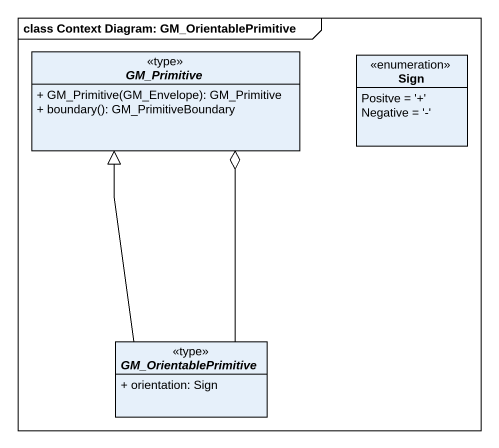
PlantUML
@startuml
mainframe class Context Diagram: GM_OrientablePrimitive
hide circle
hide empty members
skinparam classAttributeIconSize 0
abstract class GM_Primitive <<type>> {
  + GM_Primitive(GM_Envelope): GM_Primitive
  + boundary(): GM_PrimitiveBoundary
}
enum Sign {
  Positve = '+'
  Negative = '-'
}
abstract class GM_OrientablePrimitive <<type>> {
  + orientation: Sign
}
GM_Primitive o-- GM_OrientablePrimitive
GM_OrientablePrimitive -up-|> GM_Primitive
@enduml
